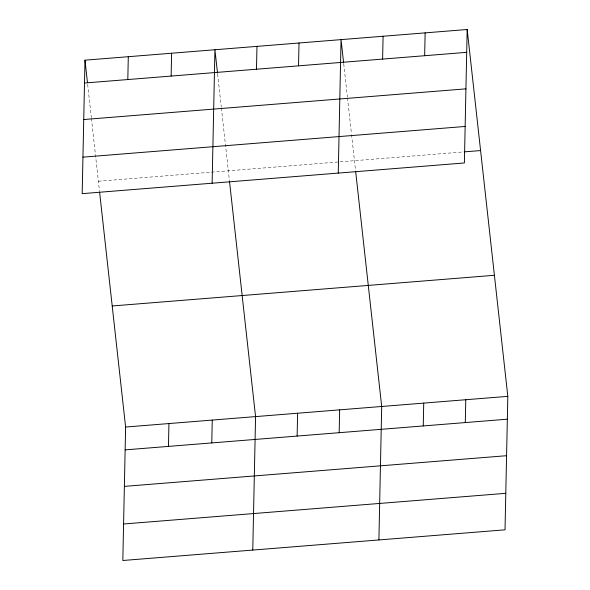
<?xml version="1.0" encoding="UTF-8"?>
<svg xmlns="http://www.w3.org/2000/svg" width="590" height="590" viewBox="0 0 590 590"><rect width="100%" height="100%" fill="white"/><g stroke="black" fill="none" stroke-linecap="round" stroke-linejoin="round"><path stroke-width="0.44" stroke-dasharray="2.95 2.21" d="M98.39 181.241L463.224 151.954M343.734 63.838L347.407 97.018M347.51 97.91L351.485 133.782M351.581 134.682L355.564 170.628M217.607 73.964L221.287 107.144M221.383 108.036L229.436 180.754M87.659 84.392L91.339 117.572M91.435 118.472L99.489 191.182"/><path stroke-width="0.89" d="M84.982 60.18L82.18 193.645L464.382 162.965L467.177 29.5L84.982 60.18L87.46 82.6M127.816 79.547L128.296 56.706M99.592 192.089L125.618 427.035L122.823 560.5L505.018 529.82L507.82 396.355L467.177 29.5M171.13 76.073L171.609 53.225M168.46 446.401L168.932 423.554M212.127 183.217L214.93 49.752L217.511 73.064M211.773 442.92L212.253 420.08M256.488 69.222L256.967 46.374M252.771 550.072L255.566 416.599L229.54 181.654M298.533 65.844L299.012 42.996M297.131 436.069L297.611 413.229M338.254 173.091L341.05 39.626L343.631 62.938M339.169 432.691L339.648 409.851M382.615 59.096L383.094 36.248M378.898 539.946L381.693 406.473L355.667 171.535M424.652 55.718L425.132 32.878M423.251 425.943L423.731 403.103M465.296 422.573L465.775 399.725M84.503 83.028L466.697 52.34M83.736 119.534L465.93 88.847M82.947 157.147L465.149 126.459M464.138 151.881L480.584 150.561M112.211 305.974L494.405 275.287M125.618 427.035L507.82 396.355M125.139 449.875L507.341 419.195M124.379 486.381L506.574 455.701M123.59 523.994L505.785 493.314"/></g></svg>
